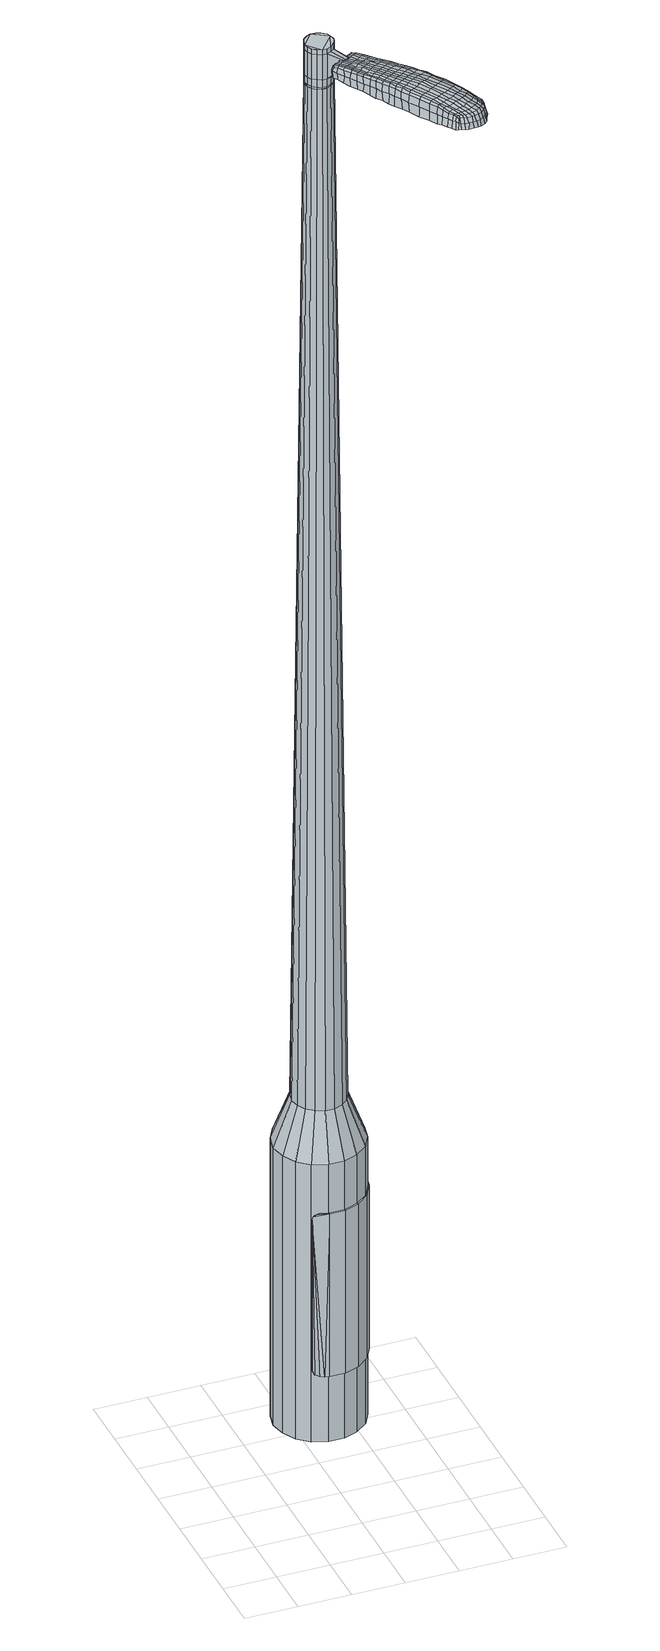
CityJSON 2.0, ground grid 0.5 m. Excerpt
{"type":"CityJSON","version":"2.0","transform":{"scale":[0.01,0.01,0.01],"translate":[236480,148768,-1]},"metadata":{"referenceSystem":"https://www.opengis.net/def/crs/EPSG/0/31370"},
"CityObjects":{
"object1":{"type":"GenericCityObject","attributes":{"cluster":85,"mean_distance_to_centroid":0.155,"new_centroid_x":236481.25,"new_centroid_y":148770.2,"mean_distance_to_camera":10.77,"H1":13.47,"H2":13.38,"Z_final":110.78,"cluster2":-1,"proj_x":236477.91,"proj_y":148772.11,"id_line":52881,"bearing_l":209.82,"distance":3.85,"orientation":"left","G_obj":299.82},"geometry":[{"type":"MultiSurface","lod":"2","boundaries":[[[0,1,2,3]],[[1,4,5,2]],[[4,6,7,5]],[[6,8,9,7]],[[8,10,11,9]],[[10,12,13,11]],[[12,14,15,13]],[[14,16,17,15]],[[16,18,19,17]],[[18,20,21,19]],[[20,22,23,21]],[[22,24,25,23]],[[24,26,27,25]],[[26,28,29,27]],[[28,30,31,29]],[[30,32,33,31]],[[32,34,35,33]],[[34,0,3,35]],[[36,37,38,39]],[[38,40,41,42]],[[41,43,42]],[[42,44,45,46]],[[45,47,46]],[[46,48,49,50]],[[49,51,50]],[[42,46,50,38]],[[50,52,39,38]],[[53,36,39]],[[2,5,7,35]],[[7,9,11,15]],[[11,13,15]],[[15,17,19,23]],[[19,21,23]],[[23,25,27,31]],[[27,29,31]],[[15,23,31,7]],[[31,33,35,7]],[[3,2,35]],[[1,0,54,55]],[[0,34,56,54]],[[34,32,57,56]],[[32,30,58,57]],[[30,28,59,58]],[[28,26,60,59]],[[26,24,61,60]],[[24,22,62,61]],[[22,20,63,62]],[[20,18,64,63]],[[18,16,65,64]],[[16,14,66,65]],[[14,12,67,66]],[[12,10,68,67]],[[10,8,69,68]],[[8,6,70,69]],[[6,4,71,70]],[[4,1,55,71]],[[55,54,72,73]],[[54,56,74,72]],[[56,57,75,74]],[[57,58,76,75]],[[58,59,77,76]],[[59,60,78,77]],[[60,61,79,78]],[[61,62,80,79]],[[62,63,81,80]],[[63,64,82,81]],[[64,65,83,82]],[[65,66,84,83]],[[66,67,85,84]],[[67,68,86,85]],[[68,69,87,86]],[[69,70,88,87]],[[70,71,89,88]],[[71,55,73,89]],[[72,90,91,92]],[[93,94,90,72]],[[95,96,94,93]],[[97,98,96,95]],[[99,100,98,97]],[[101,102,100,99]],[[103,104,102,101]],[[105,106,104,103]],[[107,108,106,105]],[[109,110,108,107]],[[111,112,110,109]],[[84,113,112,111]],[[114,115,113,84]],[[86,116,115,114]],[[87,117,116,86]],[[88,118,117,87]],[[119,120,118,88]],[[92,91,120,119]],[[121,122,123,124]],[[125,121,124,126]],[[127,125,126,128]],[[129,127,128,130]],[[131,129,130,132]],[[133,131,132,134]],[[135,133,134,136]],[[137,135,136,138]],[[139,137,138,140]],[[141,139,140,142]],[[143,141,142,144]],[[145,143,144,146]],[[147,145,146,148]],[[149,147,148,150]],[[151,149,150,152]],[[153,151,152,154]],[[73,72,92]],[[74,93,72]],[[74,75,95,93]],[[75,76,97,95]],[[76,77,99,97]],[[77,78,101,99]],[[78,79,103,101]],[[79,80,105,103]],[[80,81,107,105]],[[81,82,109,107]],[[82,83,111,109]],[[83,84,111]],[[85,114,84]],[[85,86,114]],[[89,119,88]],[[89,73,92,119]],[[155,91,90]],[[155,156,120,91]],[[156,118,120]],[[157,115,116]],[[157,113,115]],[[158,112,113]],[[158,159,110,112]],[[159,160,108,110]],[[160,161,106,108]],[[161,162,104,106]],[[162,163,102,104]],[[163,164,100,102]],[[164,165,98,100]],[[165,166,96,98]],[[166,167,94,96]],[[167,90,94]],[[39,52,153,168]],[[155,90,169,154]],[[53,39,168,122]],[[90,167,123,169]],[[36,53,122,121]],[[167,166,124,123]],[[37,36,121,125]],[[166,165,126,124]],[[38,37,125,127]],[[165,164,128,126]],[[40,38,127,129]],[[164,163,130,128]],[[41,40,129,131]],[[163,162,132,130]],[[43,41,131,133]],[[162,161,134,132]],[[42,43,133,135]],[[161,160,136,134]],[[44,42,135,137]],[[160,159,138,136]],[[45,44,137,139]],[[159,158,140,138]],[[47,45,139,141]],[[158,113,142,140]],[[46,47,141,143]],[[113,157,144,142]],[[48,46,143,145]],[[157,116,146,144]],[[49,48,145,147]],[[116,117,148,146]],[[51,49,147,149]],[[117,118,150,148]],[[50,51,149,151]],[[118,156,152,150]],[[52,50,151,153]],[[156,155,154,152]],[[153,154,170,171]],[[154,169,172,170]],[[169,123,173,172]],[[123,122,174,173]],[[122,168,175,174]],[[168,153,171,175]],[[176,177,178,179]],[[180,176,179,181]],[[176,180,182,183]],[[177,176,183,184]],[[185,186,187,188]],[[189,185,188,190]],[[185,189,191,192]],[[186,185,192,193]],[[194,195,196,197]],[[198,194,197,199]],[[194,198,200,201]],[[195,194,201,202]],[[203,204,205,206]],[[207,203,206,208]],[[203,207,209,210]],[[204,203,210,211]],[[212,213,214,215]],[[216,212,215,217]],[[212,216,218,219]],[[213,212,219,220]],[[221,222,223,224]],[[225,221,224,226]],[[221,225,227,228]],[[222,221,228,229]],[[230,231,232,233]],[[222,230,233,223]],[[230,222,229,234]],[[231,230,234,235]],[[236,237,238,239]],[[231,236,239,232]],[[236,231,235,240]],[[237,236,240,241]],[[242,180,181,243]],[[237,242,243,238]],[[242,237,241,244]],[[180,242,244,182]],[[245,246,247,248]],[[249,245,248,250]],[[245,249,251,252]],[[246,245,252,253]],[[254,255,256,257]],[[246,254,257,247]],[[254,246,253,258]],[[255,254,258,259]],[[260,261,262,263]],[[255,260,263,256]],[[260,255,259,264]],[[261,260,264,265]],[[266,267,268,269]],[[261,266,269,262]],[[266,261,265,270]],[[267,266,270,271]],[[272,177,184,273]],[[267,272,273,268]],[[272,267,271,274]],[[177,272,274,178]],[[275,276,277,278]],[[279,275,278,280]],[[275,279,281,282]],[[276,275,282,283]],[[284,285,286,287]],[[276,284,287,277]],[[284,276,283,288]],[[285,284,288,289]],[[290,291,292,293]],[[285,290,293,286]],[[290,285,289,294]],[[291,290,294,295]],[[296,189,190,297]],[[291,296,297,292]],[[296,291,295,298]],[[189,296,298,191]],[[299,300,301,302]],[[303,299,302,304]],[[299,303,305,306]],[[300,299,306,307]],[[308,309,310,311]],[[300,308,311,301]],[[308,300,307,312]],[[309,308,312,313]],[[314,315,316,317]],[[309,314,317,310]],[[314,309,313,318]],[[315,314,318,319]],[[320,321,322,323]],[[315,320,323,316]],[[320,315,319,324]],[[321,320,324,325]],[[326,186,193,327]],[[321,326,327,322]],[[326,321,325,328]],[[186,326,328,187]],[[329,215,214,330]],[[331,329,330,332]],[[329,331,333,334]],[[215,329,334,217]],[[335,331,332,336]],[[337,335,336,338]],[[335,337,339,340]],[[331,335,340,333]],[[341,337,338,342]],[[343,341,342,344]],[[341,343,345,346]],[[337,341,346,339]],[[347,343,344,348]],[[349,347,348,350]],[[347,349,351,352]],[[343,347,352,345]],[[353,349,350,354]],[[204,353,354,205]],[[353,204,211,355]],[[349,353,355,351]],[[356,357,202,201]],[[358,356,201,200]],[[356,358,359,360]],[[357,356,360,361]],[[362,363,361,360]],[[364,362,360,359]],[[362,364,365,366]],[[363,362,366,367]],[[368,369,367,366]],[[370,368,366,365]],[[368,370,371,372]],[[369,368,372,373]],[[374,375,373,372]],[[376,374,372,371]],[[374,376,209,207]],[[375,374,207,208]],[[377,378,379,380]],[[279,377,380,281]],[[377,279,280,381]],[[378,377,381,382]],[[383,198,199,384]],[[378,383,384,379]],[[383,378,382,385]],[[198,383,385,200]],[[386,387,388,389]],[[225,386,389,227]],[[386,225,226,390]],[[387,386,390,391]],[[392,393,394,395]],[[387,392,395,388]],[[392,387,391,396]],[[393,392,396,397]],[[398,195,202,399]],[[393,398,399,394]],[[398,393,397,400]],[[195,398,400,196]],[[401,402,403,404]],[[183,401,404,184]],[[401,183,182,405]],[[402,401,405,406]],[[407,408,409,410]],[[402,407,410,403]],[[407,402,406,411]],[[408,407,411,412]],[[413,206,205,414]],[[408,413,414,409]],[[413,408,412,415]],[[206,413,415,208]],[[416,417,418,419]],[[188,416,419,190]],[[416,188,187,420]],[[417,416,420,421]],[[422,210,209,423]],[[417,422,423,418]],[[422,417,421,424]],[[210,422,424,211]],[[425,426,427,428]],[[303,425,428,305]],[[425,303,304,429]],[[426,425,429,430]],[[431,216,217,432]],[[426,431,432,427]],[[431,426,430,433]],[[216,431,433,218]],[[434,435,436,437]],[[249,434,437,251]],[[434,249,250,438]],[[435,434,438,439]],[[440,441,442,443]],[[435,440,443,436]],[[440,435,439,444]],[[441,440,444,445]],[[446,213,220,447]],[[441,446,447,442]],[[446,441,445,448]],[[213,446,448,214]],[[449,450,439,438]],[[248,449,438,250]],[[449,248,247,451]],[[450,449,451,452]],[[453,454,445,444]],[[450,453,444,439]],[[453,450,452,455]],[[454,453,455,456]],[[457,330,214,448]],[[454,457,448,445]],[[457,454,456,458]],[[330,457,458,332]],[[459,460,461,462]],[[306,459,462,307]],[[459,306,305,428]],[[460,459,428,427]],[[463,334,333,464]],[[460,463,464,461]],[[463,460,427,432]],[[334,463,432,217]],[[465,466,452,451]],[[257,465,451,247]],[[465,257,256,467]],[[466,465,467,468]],[[469,470,456,455]],[[466,469,455,452]],[[469,466,468,471]],[[470,469,471,472]],[[473,336,332,458]],[[470,473,458,456]],[[473,470,472,474]],[[336,473,474,338]],[[475,476,477,478]],[[312,475,478,313]],[[475,312,307,462]],[[476,475,462,461]],[[479,340,339,480]],[[476,479,480,477]],[[479,476,461,464]],[[340,479,464,333]],[[481,482,468,467]],[[263,481,467,256]],[[481,263,262,483]],[[482,481,483,484]],[[485,486,472,471]],[[482,485,471,468]],[[485,482,484,487]],[[486,485,487,488]],[[489,342,338,474]],[[486,489,474,472]],[[489,486,488,490]],[[342,489,490,344]],[[491,492,493,494]],[[318,491,494,319]],[[491,318,313,478]],[[492,491,478,477]],[[495,346,345,496]],[[492,495,496,493]],[[495,492,477,480]],[[346,495,480,339]],[[497,498,484,483]],[[269,497,483,262]],[[497,269,268,499]],[[498,497,499,500]],[[501,502,488,487]],[[498,501,487,484]],[[501,498,500,503]],[[502,501,503,504]],[[505,348,344,490]],[[502,505,490,488]],[[505,502,504,506]],[[348,505,506,350]],[[507,508,509,510]],[[324,507,510,325]],[[507,324,319,494]],[[508,507,494,493]],[[511,352,351,512]],[[508,511,512,509]],[[511,508,493,496]],[[352,511,496,345]],[[513,514,500,499]],[[273,513,499,268]],[[513,273,184,404]],[[514,513,404,403]],[[515,516,504,503]],[[514,515,503,500]],[[515,514,403,410]],[[516,515,410,409]],[[517,354,350,506]],[[516,517,506,504]],[[517,516,409,414]],[[354,517,414,205]],[[518,519,421,420]],[[328,518,420,187]],[[518,328,325,510]],[[519,518,510,509]],[[520,355,211,424]],[[519,520,424,421]],[[520,519,509,512]],[[355,520,512,351]],[[521,522,382,381]],[[278,521,381,280]],[[521,278,277,523]],[[522,521,523,524]],[[525,358,200,385]],[[522,525,385,382]],[[525,522,524,526]],[[358,525,526,359]],[[527,528,529,530]],[[228,527,530,229]],[[527,228,227,389]],[[528,527,389,388]],[[531,532,533,534]],[[528,531,534,529]],[[531,528,388,395]],[[532,531,395,394]],[[535,357,361,536]],[[532,535,536,533]],[[535,532,394,399]],[[357,535,399,202]],[[537,538,524,523]],[[287,537,523,277]],[[537,287,286,539]],[[538,537,539,540]],[[541,364,359,526]],[[538,541,526,524]],[[541,538,540,542]],[[364,541,542,365]],[[543,544,545,546]],[[234,543,546,235]],[[543,234,229,530]],[[544,543,530,529]],[[547,548,549,550]],[[544,547,550,545]],[[547,544,529,534]],[[548,547,534,533]],[[551,363,367,552]],[[548,551,552,549]],[[551,548,533,536]],[[363,551,536,361]],[[553,554,540,539]],[[293,553,539,286]],[[553,293,292,555]],[[554,553,555,556]],[[557,370,365,542]],[[554,557,542,540]],[[557,554,556,558]],[[370,557,558,371]],[[559,560,561,562]],[[240,559,562,241]],[[559,240,235,546]],[[560,559,546,545]],[[563,564,565,566]],[[560,563,566,561]],[[563,560,545,550]],[[564,563,550,549]],[[567,369,373,568]],[[564,567,568,565]],[[567,564,549,552]],[[369,567,552,367]],[[569,570,556,555]],[[297,569,555,292]],[[569,297,190,419]],[[570,569,419,418]],[[571,376,371,558]],[[570,571,558,556]],[[571,570,418,423]],[[376,571,423,209]],[[572,573,406,405]],[[244,572,405,182]],[[572,244,241,562]],[[573,572,562,561]],[[574,575,412,411]],[[573,574,411,406]],[[574,573,561,566]],[[575,574,566,565]],[[576,375,208,415]],[[575,576,415,412]],[[576,575,565,568]],[[375,576,568,373]],[[577,578,579,580]],[[580,579,581,582]],[[583,581,579,584]],[[584,579,578,585]],[[586,587,588,589]],[[589,588,590,591]],[[592,590,588,593]],[[593,588,587,594]],[[595,596,597,598]],[[598,597,599,600]],[[601,599,597,602]],[[602,597,596,603]],[[604,605,606,607]],[[607,606,608,609]],[[610,608,606,611]],[[611,606,605,612]],[[613,614,615,616]],[[616,615,617,618]],[[619,617,615,620]],[[620,615,614,621]],[[622,623,624,625]],[[625,624,626,627]],[[628,626,624,629]],[[629,624,623,630]],[[631,632,633,634]],[[634,633,623,622]],[[630,623,633,635]],[[635,633,632,636]],[[637,638,639,640]],[[640,639,632,631]],[[636,632,639,641]],[[641,639,638,642]],[[582,581,643,644]],[[644,643,638,637]],[[642,638,643,645]],[[645,643,581,583]],[[646,647,648,649]],[[649,648,650,651]],[[652,650,648,653]],[[653,648,647,654]],[[655,656,657,658]],[[658,657,647,646]],[[654,647,657,659]],[[659,657,656,660]],[[661,662,663,664]],[[664,663,656,655]],[[660,656,663,665]],[[665,663,662,666]],[[667,668,669,670]],[[670,669,662,661]],[[666,662,669,671]],[[671,669,668,672]],[[585,578,673,674]],[[674,673,668,667]],[[672,668,673,675]],[[675,673,578,577]],[[676,677,678,679]],[[679,678,680,681]],[[682,680,678,683]],[[683,678,677,684]],[[685,686,687,688]],[[688,687,677,676]],[[684,677,687,689]],[[689,687,686,690]],[[691,692,693,694]],[[694,693,686,685]],[[690,686,693,695]],[[695,693,692,696]],[[591,590,697,698]],[[698,697,692,691]],[[696,692,697,699]],[[699,697,590,592]],[[700,701,702,703]],[[703,702,704,705]],[[706,704,702,707]],[[707,702,701,708]],[[709,710,711,712]],[[712,711,701,700]],[[708,701,711,713]],[[713,711,710,714]],[[715,716,717,718]],[[718,717,710,709]],[[714,710,717,719]],[[719,717,716,720]],[[721,722,723,724]],[[724,723,716,715]],[[720,716,723,725]],[[725,723,722,726]],[[594,587,727,728]],[[728,727,722,721]],[[726,722,727,729]],[[729,727,587,586]],[[613,616,730,731]],[[731,730,732,733]],[[734,732,730,735]],[[735,730,616,618]],[[733,732,736,737]],[[737,736,738,739]],[[740,738,736,741]],[[741,736,732,734]],[[739,738,742,743]],[[743,742,744,745]],[[746,744,742,747]],[[747,742,738,740]],[[745,744,748,749]],[[749,748,750,751]],[[752,750,748,753]],[[753,748,744,746]],[[751,750,754,755]],[[755,754,605,604]],[[612,605,754,756]],[[756,754,750,752]],[[603,757,758,602]],[[602,758,759,601]],[[760,759,758,761]],[[761,758,757,762]],[[762,763,764,761]],[[761,764,765,760]],[[766,765,764,767]],[[767,764,763,768]],[[768,769,770,767]],[[767,770,771,766]],[[772,771,770,773]],[[773,770,769,774]],[[774,775,776,773]],[[773,776,777,772]],[[610,777,776,608]],[[608,776,775,609]],[[778,779,780,781]],[[781,780,680,682]],[[681,680,780,782]],[[782,780,779,783]],[[600,599,784,785]],[[785,784,779,778]],[[783,779,784,786]],[[786,784,599,601]],[[787,788,789,790]],[[790,789,626,628]],[[627,626,789,791]],[[791,789,788,792]],[[793,794,795,796]],[[796,795,788,787]],[[792,788,795,797]],[[797,795,794,798]],[[603,596,799,800]],[[800,799,794,793]],[[798,794,799,801]],[[801,799,596,595]],[[802,803,804,805]],[[805,804,584,585]],[[583,584,804,806]],[[806,804,803,807]],[[808,809,810,811]],[[811,810,803,802]],[[807,803,810,812]],[[812,810,809,813]],[[604,607,814,815]],[[815,814,809,808]],[[813,809,814,816]],[[816,814,607,609]],[[817,818,819,820]],[[820,819,589,591]],[[586,589,819,821]],[[821,819,818,822]],[[610,611,823,824]],[[824,823,818,817]],[[822,818,823,825]],[[825,823,611,612]],[[826,827,828,829]],[[829,828,704,706]],[[705,704,828,830]],[[830,828,827,831]],[[618,617,832,833]],[[833,832,827,826]],[[831,827,832,834]],[[834,832,617,619]],[[835,836,837,652]],[[837,650,652]],[[651,650,837,838]],[[838,837,836,839]],[[840,841,842,843]],[[843,842,836,835]],[[839,836,842,844]],[[844,842,841,845]],[[621,614,846,847]],[[847,846,841,840]],[[845,841,846,848]],[[848,846,614,613]],[[839,849,850,838]],[[838,850,649,651]],[[646,649,850,851]],[[851,850,849,852]],[[845,853,854,844]],[[844,854,849,839]],[[852,849,854,855]],[[855,854,853,856]],[[613,731,857,848]],[[848,857,853,845]],[[856,853,857,858]],[[858,857,731,733]],[[859,860,861,862]],[[862,861,707,708]],[[706,707,861,829]],[[829,861,860,826]],[[734,735,863,864]],[[864,863,860,859]],[[826,860,863,833]],[[833,863,735,618]],[[852,865,866,851]],[[851,866,658,646]],[[655,658,866,867]],[[867,866,865,868]],[[856,869,870,855]],[[855,870,865,852]],[[868,865,870,871]],[[871,870,869,872]],[[733,737,873,858]],[[858,873,869,856]],[[872,869,873,874]],[[874,873,737,739]],[[875,876,877,878]],[[878,877,713,714]],[[708,713,877,862]],[[862,877,876,859]],[[740,741,879,880]],[[880,879,876,875]],[[859,876,879,864]],[[864,879,741,734]],[[868,881,867]],[[867,881,664,655]],[[661,664,881,882]],[[882,881,883]],[[872,884,885,871]],[[871,885,881,868]],[[883,881,885,886]],[[886,885,884,887]],[[739,743,888,874]],[[874,888,884,872]],[[887,884,888,889]],[[889,888,743,745]],[[890,891,892,893]],[[893,892,719,720]],[[714,719,892,878]],[[878,892,891,875]],[[746,747,894,895]],[[895,894,891,890]],[[875,891,894,880]],[[880,894,747,740]],[[883,896,897,882]],[[882,897,670,661]],[[667,670,897,898]],[[898,897,896,899]],[[887,900,901,886]],[[886,901,896,883]],[[899,896,901,902]],[[902,901,900,903]],[[745,749,904,889]],[[889,904,900,887]],[[903,900,904,905]],[[905,904,749,751]],[[906,907,908,909]],[[909,908,725,726]],[[720,725,908,893]],[[893,908,907,890]],[[752,753,910,911]],[[911,910,907,906]],[[890,907,910,895]],[[895,910,753,746]],[[899,912,913,898]],[[898,913,674,667]],[[585,674,913,805]],[[805,913,912,802]],[[903,914,915,902]],[[902,915,912,899]],[[802,912,915,811]],[[811,915,914,808]],[[751,755,916,905]],[[905,916,914,903]],[[808,914,916,815]],[[815,916,755,604]],[[822,917,918,821]],[[821,918,729,586]],[[726,729,918,909]],[[909,918,917,906]],[[612,756,919,825]],[[825,919,917,822]],[[906,917,919,911]],[[911,919,756,752]],[[783,920,921,782]],[[782,921,679,681]],[[676,679,921,922]],[[922,921,920,923]],[[601,759,924,786]],[[786,924,920,783]],[[923,920,924,925]],[[925,924,759,760]],[[926,927,928,929]],[[929,928,629,630]],[[628,629,928,790]],[[790,928,927,787]],[[930,931,932,933]],[[933,932,927,926]],[[787,927,932,796]],[[796,932,931,793]],[[762,757,934,935]],[[935,934,931,930]],[[793,931,934,800]],[[800,934,757,603]],[[923,936,937,922]],[[922,937,688,676]],[[685,688,937,938]],[[938,937,936,939]],[[760,765,940,925]],[[925,940,936,923]],[[939,936,940,941]],[[941,940,765,766]],[[942,943,944,945]],[[945,944,635,636]],[[630,635,944,929]],[[929,944,943,926]],[[946,947,948,949]],[[949,948,943,942]],[[926,943,948,933]],[[933,948,947,930]],[[768,763,950,951]],[[951,950,947,946]],[[930,947,950,935]],[[935,950,763,762]],[[939,952,953,938]],[[938,953,694,685]],[[691,694,953,954]],[[954,953,952,955]],[[766,771,956,941]],[[941,956,952,939]],[[955,952,956,957]],[[957,956,771,772]],[[958,959,960,961]],[[961,960,641,642]],[[636,641,960,945]],[[945,960,959,942]],[[962,963,964,965]],[[965,964,959,958]],[[942,959,964,949]],[[949,964,963,946]],[[774,769,966,967]],[[967,966,963,962]],[[946,963,966,951]],[[951,966,769,768]],[[955,968,969,954]],[[954,969,698,691]],[[591,698,969,820]],[[820,969,968,817]],[[772,777,970,957]],[[957,970,968,955]],[[817,968,970,824]],[[824,970,777,610]],[[807,971,972,806]],[[806,972,645,583]],[[642,645,972,961]],[[961,972,971,958]],[[813,973,974,812]],[[812,974,971,807]],[[958,971,974,965]],[[965,974,973,962]],[[609,775,975,816]],[[816,975,973,813]],[[962,973,975,967]],[[967,975,775,774]],[[577,580,179,178]],[[580,582,181,179]],[[592,593,192,191]],[[593,594,193,192]],[[595,598,197,196]],[[598,600,199,197]],[[619,620,219,218]],[[620,621,220,219]],[[622,625,224,223]],[[625,627,226,224]],[[631,634,233,232]],[[634,622,223,233]],[[637,640,239,238]],[[640,631,232,239]],[[582,644,243,181]],[[644,637,238,243]],[[652,653,252,251]],[[653,654,253,252]],[[654,659,258,253]],[[659,660,259,258]],[[660,665,264,259]],[[665,666,265,264]],[[666,671,270,265]],[[671,672,271,270]],[[672,675,274,271]],[[675,577,178,274]],[[682,683,282,281]],[[683,684,283,282]],[[684,689,288,283]],[[689,690,289,288]],[[690,695,294,289]],[[695,696,295,294]],[[696,699,298,295]],[[699,592,191,298]],[[700,703,302,301]],[[703,705,304,302]],[[709,712,311,310]],[[712,700,301,311]],[[715,718,317,316]],[[718,709,310,317]],[[721,724,323,322]],[[724,715,316,323]],[[594,728,327,193]],[[728,721,322,327]],[[778,781,380,379]],[[781,682,281,380]],[[600,785,384,199]],[[785,778,379,384]],[[627,791,390,226]],[[791,792,391,390]],[[792,797,396,391]],[[797,798,397,396]],[[798,801,400,397]],[[801,595,196,400]],[[705,830,429,304]],[[830,831,430,429]],[[831,834,433,430]],[[834,619,218,433]],[[835,652,437,436]],[[652,251,437]],[[840,843,443,442]],[[843,835,436,443]],[[621,847,447,220]],[[847,840,442,447]],[[976,977,978,979]],[[980,981,979,978]],[[982,983,984,985]],[[986,987,988,989]],[[977,990,991,978]],[[992,980,978,991]],[[993,982,985,994]],[[995,996,987,986]],[[990,997,998,991]],[[998,999,992,991]],[[1000,993,994,1001]],[[1002,996,995,1003]],[[997,1004,1005,998]],[[1005,1006,999,998]],[[1007,1000,1001,1008]],[[1009,1002,1003,1010]],[[1011,1012,1013,1014]],[[1015,1016,1012,1011]],[[1015,1017,1018,1016]],[[1017,1019,1020,1018]],[[1021,1022,1023,1024]],[[1025,1026,1022,1021]],[[1027,1028,1026,1025]],[[1029,1030,1028,1027]],[[1024,1013,1012,1021]],[[1021,1012,1016,1025]],[[1016,1018,1027,1025]],[[1018,1020,1029,1027]],[[985,984,981,980]],[[994,985,980,992]],[[999,1001,994,992]],[[1006,1008,1001,999]],[[986,989,983,982]],[[995,986,982,993]],[[1003,995,993,1000]],[[1010,1003,1000,1007]],[[987,1011,1014,988]],[[996,1015,1011,987]],[[1017,1015,996,1002]],[[1019,1017,1002,1009]],[[1031,1032,1033,1034]],[[1033,1035,1036,1037]],[[1033,1037,1038,1039]],[[1033,1039,1034]],[[1040,1031,1034,1041]],[[1042,1041,1034,1043]],[[1044,1043,1034]],[[1045,1033,1032,1046]],[[1047,1045,1046,1048]],[[1049,1047,1048,1050]],[[1051,1049,1050,1052]],[[1053,1051,1052,1054]],[[1054,1055,1056,1057]],[[1054,1057,1058,1059]],[[1054,1059,1060,1061]],[[1060,1062,1063,1064]],[[1060,1064,1065,1066]],[[1060,1066,1061]],[[1054,1061,1053]],[[1067,1068,1032,1031]],[[1069,1070,1035,1033]],[[1071,1072,1044,1034]],[[1068,1073,1046,1032]],[[1074,1069,1033,1045]],[[1073,1075,1048,1046]],[[1076,1074,1045,1047]],[[1075,1077,1050,1048]],[[1078,1076,1047,1049]],[[1077,1079,1052,1050]],[[1080,1078,1049,1051]],[[1079,1081,1054,1052]],[[1082,1080,1051,1053]],[[1081,1083,1055,1054]],[[1084,1085,1062,1060]],[[1086,1082,1053,1061]],[[1056,1055,1083,1087]],[[1057,1056,1087,1088]],[[1058,1057,1088,1089]],[[1059,1058,1089,1090]],[[1060,1059,1090,1084]],[[1091,1067,1031,1040]],[[1092,1091,1040,1041]],[[1093,1092,1041,1042]],[[1094,1093,1042,1043]],[[1072,1094,1043,1044]],[[1036,1035,1070,1095]],[[1063,1062,1085,1096]],[[1037,1036,1095,1097]],[[1038,1037,1097,1098]],[[1039,1038,1098,1099]],[[1034,1039,1099,1071]],[[1064,1063,1096,1100]],[[1065,1064,1100,1101]],[[1066,1065,1101,1102]],[[1061,1066,1102,1086]]]}]}
},
"vertices":[
[148,183,384],[135,178,384],[135,178,96],[148,183,96],[120,178,384],[120,178,96],[106,183,384],[106,183,96],[95,192,384],[95,192,96],[88,205,384],[88,205,96],[85,219,384],[85,219,96],[88,234,384],[88,234,96],[95,247,384],[95,247,96],[106,256,384],[106,256,96],[120,261,384],[120,261,96],[135,261,384],[135,261,96],[149,256,384],[149,256,96],[160,246,384],[160,246,96],[167,234,384],[167,234,96],[170,219,384],[170,219,96],[167,205,384],[167,205,96],[160,192,384],[160,192,96],[140,215,1524],[141,219,1524],[140,224,1524],[134,208,1524],[138,228,1524],[134,231,1524],[125,233,1524],[130,233,1524],[121,231,1524],[117,228,1524],[114,219,1524],[115,224,1524],[115,215,1524],[117,211,1524],[125,206,1524],[121,208,1524],[130,206,1524],[138,211,1524],[140,197,429],[132,194,429],[147,203,429],[151,211,429],[153,219,429],[151,228,429],[147,235,429],[140,241,429],[132,244,429],[123,244,429],[115,241,429],[108,236,429],[104,228,429],[102,219,429],[104,211,429],[108,203,429],[115,198,429],[123,194,429],[134,208,1483],[130,206,1483],[138,211,1483],[140,215,1483],[141,219,1483],[140,224,1483],[138,228,1483],[134,231,1483],[130,233,1483],[125,233,1483],[121,231,1483],[117,228,1483],[115,224,1483],[114,219,1483],[115,215,1483],[117,211,1483],[121,208,1483],[125,206,1483],[134,208,1485],[130,207,1485],[130,207,1483],[137,211,1483],[137,211,1485],[139,215,1483],[139,215,1485],[140,219,1483],[140,219,1485],[139,224,1483],[139,224,1485],[137,228,1483],[137,228,1485],[134,230,1483],[134,230,1485],[130,232,1483],[130,232,1485],[125,232,1483],[125,232,1485],[121,230,1483],[121,230,1485],[118,228,1483],[118,228,1485],[115,224,1485],[115,219,1483],[115,219,1485],[115,215,1485],[117,211,1485],[121,208,1485],[125,207,1483],[125,207,1485],[140,215,1519],[138,211,1519],[138,211,1493],[140,215,1493],[141,219,1519],[141,219,1493],[140,224,1519],[140,224,1493],[138,228,1519],[138,228,1493],[134,231,1519],[134,231,1493],[130,233,1519],[130,233,1493],[125,233,1519],[125,233,1493],[121,231,1519],[121,231,1493],[117,228,1519],[117,228,1493],[115,224,1519],[115,224,1493],[114,219,1519],[114,219,1493],[115,215,1519],[115,215,1493],[117,211,1519],[117,211,1493],[121,208,1519],[121,208,1493],[125,206,1519],[125,206,1493],[130,206,1519],[130,206,1493],[130,206,1485],[125,206,1485],[114,219,1485],[117,228,1485],[121,231,1485],[125,233,1485],[130,233,1485],[134,231,1485],[138,228,1485],[140,224,1485],[141,219,1485],[140,215,1485],[138,211,1485],[134,208,1519],[134,208,1493],[141,190,1513],[141,190,1518],[143,191,1513],[146,193,1513],[146,193,1518],[143,191,1518],[163,117,1519],[160,124,1518],[159,122,1509],[163,115,1510],[167,110,1519],[167,108,1510],[168,111,1526],[164,119,1525],[161,125,1525],[197,136,1519],[193,142,1518],[191,142,1525],[195,136,1525],[201,129,1519],[199,129,1526],[203,129,1510],[199,136,1510],[195,142,1509],[218,64,1519],[215,62,1519],[215,61,1513],[219,63,1513],[221,67,1519],[222,66,1513],[220,68,1524],[217,65,1524],[214,64,1524],[181,128,1530],[177,135,1529],[175,133,1529],[178,127,1530],[186,120,1531],[183,119,1531],[189,122,1530],[184,130,1530],[181,136,1529],[141,198,1512],[138,197,1512],[139,196,1517],[141,197,1517],[143,200,1512],[144,198,1517],[144,199,1506],[141,197,1506],[139,196,1506],[194,67,1519],[192,69,1519],[191,68,1512],[193,65,1512],[196,65,1518],[195,64,1512],[196,66,1522],[195,68,1523],[193,70,1524],[189,73,1519],[186,78,1519],[185,76,1512],[188,72,1512],[190,74,1524],[187,79,1525],[183,83,1519],[179,90,1519],[178,88,1511],[182,81,1511],[184,84,1526],[179,91,1526],[173,100,1519],[172,98,1510],[174,101,1526],[130,183,1513],[134,177,1513],[134,178,1518],[131,185,1517],[128,189,1512],[129,188,1516],[128,187,1506],[130,182,1507],[133,175,1507],[137,170,1514],[140,163,1515],[141,165,1520],[138,171,1519],[136,168,1507],[140,162,1507],[144,156,1515],[147,150,1516],[148,151,1522],[144,158,1521],[143,155,1508],[146,148,1508],[150,143,1517],[153,137,1517],[154,138,1524],[151,145,1523],[149,141,1508],[153,135,1509],[157,130,1518],[158,132,1524],[156,128,1509],[225,84,1519],[224,87,1519],[223,87,1524],[224,83,1523],[226,81,1518],[225,82,1522],[227,81,1512],[227,84,1512],[226,87,1512],[222,91,1519],[220,97,1519],[218,96,1525],[221,91,1524],[224,91,1512],[221,96,1512],[217,102,1519],[213,109,1519],[211,109,1526],[215,102,1526],[219,102,1511],[215,108,1511],[207,119,1519],[206,119,1526],[209,118,1510],[157,198,1513],[161,192,1513],[162,192,1507],[158,198,1507],[153,203,1512],[154,203,1506],[153,202,1516],[155,198,1517],[159,192,1518],[165,186,1514],[169,179,1515],[171,179,1507],[166,185,1507],[163,186,1519],[167,180,1520],[173,173,1515],[177,167,1516],[179,167,1508],[175,173,1508],[171,173,1521],[175,167,1522],[181,161,1517],[185,155,1517],[187,154,1509],[183,160,1508],[179,161,1523],[183,155,1524],[189,148,1518],[191,148,1509],[187,149,1524],[144,192,1519],[142,191,1519],[148,186,1520],[145,185,1520],[150,187,1520],[147,194,1519],[151,179,1522],[149,178,1522],[155,173,1523],[153,172,1523],[158,175,1523],[154,181,1521],[159,167,1524],[156,165,1524],[163,160,1525],[160,159,1525],[166,162,1525],[162,168,1524],[166,154,1526],[164,152,1526],[170,147,1527],[167,146,1527],[173,149,1527],[169,155,1526],[174,141,1528],[171,139,1528],[177,143,1528],[216,68,1527],[213,66,1527],[219,71,1526],[217,75,1527],[214,72,1528],[210,70,1528],[210,77,1529],[207,76,1529],[214,80,1528],[210,86,1530],[207,84,1530],[203,82,1530],[203,90,1531],[200,88,1531],[206,93,1530],[202,100,1531],[199,98,1531],[195,96,1531],[192,109,1531],[189,107,1531],[195,111,1531],[226,79,1518],[225,76,1519],[227,76,1513],[227,79,1513],[225,80,1523],[224,77,1523],[224,71,1519],[224,71,1513],[223,73,1524],[197,64,1518],[200,62,1518],[200,64,1523],[197,65,1523],[197,62,1513],[200,61,1513],[204,61,1519],[207,61,1519],[207,62,1524],[203,63,1523],[203,60,1513],[208,60,1513],[211,61,1519],[210,63,1524],[212,60,1513],[165,120,1528],[167,121,1528],[164,127,1528],[162,126,1527],[169,112,1528],[171,113,1529],[170,122,1529],[172,123,1530],[169,130,1529],[166,128,1528],[174,114,1529],[177,115,1530],[175,125,1530],[172,131,1529],[180,117,1531],[194,136,1528],[192,135,1529],[196,127,1529],[198,128,1528],[190,142,1527],[188,141,1528],[188,132,1529],[193,125,1530],[184,139,1528],[151,204,1512],[150,203,1512],[150,202,1517],[151,203,1517],[152,204,1506],[151,203,1506],[147,201,1512],[147,200,1517],[148,201,1506],[128,191,1512],[129,192,1512],[129,191,1506],[128,190,1506],[129,190,1517],[131,191,1517],[132,193,1512],[134,194,1512],[134,193,1506],[131,192,1506],[132,192,1517],[135,193,1517],[136,196,1512],[136,195,1506],[137,195,1517],[132,185,1519],[133,186,1519],[135,179,1520],[137,180,1520],[135,187,1519],[137,189,1519],[139,181,1520],[141,182,1520],[140,190,1519],[143,183,1520],[154,198,1519],[152,197,1519],[156,191,1520],[158,192,1520],[150,196,1519],[153,189,1520],[139,172,1521],[140,173,1521],[142,165,1522],[144,166,1522],[142,174,1521],[144,175,1521],[146,168,1522],[148,169,1523],[147,177,1522],[150,170,1523],[162,185,1521],[160,184,1521],[164,178,1522],[166,179,1522],[157,183,1521],[161,176,1522],[145,159,1523],[147,160,1523],[149,152,1524],[150,153,1524],[149,161,1523],[152,162,1524],[153,154,1525],[155,156,1525],[154,164,1524],[158,157,1525],[170,173,1523],[168,172,1523],[172,166,1524],[174,167,1524],[165,170,1524],[169,164,1525],[152,146,1525],[154,147,1525],[155,139,1526],[157,140,1526],[156,148,1526],[159,149,1526],[159,141,1527],[162,143,1527],[161,151,1526],[165,144,1527],[178,160,1525],[176,159,1525],[180,153,1526],[182,154,1526],[173,157,1526],[177,151,1527],[159,133,1527],[160,134,1527],[163,135,1527],[166,136,1528],[168,138,1528],[186,148,1527],[184,147,1527],[181,145,1528],[224,82,1525],[223,79,1525],[222,85,1526],[221,83,1526],[221,75,1526],[219,79,1527],[196,67,1525],[199,66,1525],[197,69,1526],[194,70,1525],[202,65,1525],[205,65,1526],[203,68,1527],[200,69,1526],[209,65,1526],[207,69,1527],[220,90,1526],[219,87,1527],[217,95,1527],[216,93,1528],[217,84,1528],[213,90,1529],[191,74,1526],[194,74,1527],[190,79,1528],[188,79,1527],[197,73,1527],[200,74,1528],[197,80,1529],[193,79,1528],[204,74,1528],[200,81,1530],[214,101,1528],[213,99,1529],[210,108,1528],[209,106,1529],[210,96,1529],[206,103,1530],[185,85,1528],[187,85,1528],[183,92,1529],[181,92,1528],[190,85,1529],[193,86,1530],[189,93,1530],[186,92,1530],[196,87,1530],[192,95,1531],[204,118,1529],[202,117,1529],[199,114,1530],[175,102,1528],[177,102,1529],[180,103,1530],[183,104,1530],[186,106,1531],[161,123,1509],[162,125,1518],[165,118,1518],[164,116,1509],[169,111,1519],[168,109,1510],[170,112,1525],[166,120,1525],[163,126,1525],[190,141,1525],[191,141,1518],[195,135,1518],[193,135,1525],[200,128,1519],[198,128,1525],[202,128,1510],[197,135,1509],[193,141,1509],[214,63,1513],[214,64,1519],[217,66,1519],[217,65,1513],[219,68,1519],[220,68,1513],[219,70,1524],[216,67,1524],[213,66,1524],[175,133,1528],[178,134,1528],[181,128,1529],[179,126,1529],[186,120,1529],[183,118,1529],[189,122,1529],[184,130,1529],[181,136,1528],[140,194,1516],[140,195,1512],[142,196,1512],[142,195,1516],[145,198,1512],[145,197,1516],[145,197,1506],[142,195,1506],[140,194,1506],[193,69,1512],[193,71,1519],[195,68,1518],[195,67,1512],[197,67,1518],[196,65,1512],[197,67,1522],[196,69,1523],[194,72,1523],[187,77,1512],[187,79,1519],[191,74,1519],[190,73,1512],[191,76,1524],[188,80,1525],[180,89,1511],[180,91,1519],[184,84,1519],[184,82,1511],[185,85,1525],[181,92,1526],[175,101,1519],[174,99,1510],[176,102,1526],[136,179,1518],[135,177,1513],[132,184,1513],[133,185,1517],[130,189,1512],[131,188,1515],[130,188,1506],[132,183,1506],[135,176,1507],[143,165,1520],[142,164,1514],[139,171,1514],[139,172,1519],[138,169,1507],[141,162,1507],[149,152,1522],[149,151,1516],[145,157,1515],[146,159,1521],[145,156,1508],[148,149,1508],[156,139,1523],[155,137,1517],[152,144,1516],[153,145,1522],[151,142,1508],[155,136,1508],[158,131,1517],[159,132,1524],[158,129,1509],[221,86,1523],[222,86,1519],[223,83,1518],[222,83,1523],[224,81,1518],[223,81,1522],[225,81,1512],[225,83,1512],[224,86,1512],[216,96,1525],[218,96,1519],[220,91,1519],[219,90,1524],[222,90,1512],[220,95,1512],[210,108,1526],[211,108,1519],[215,101,1519],[214,101,1525],[217,101,1511],[213,107,1511],[206,118,1519],[204,118,1526],[208,117,1510],[161,191,1507],[159,191,1513],[155,197,1513],[156,197,1506],[152,201,1512],[153,201,1506],[152,200,1515],[154,197,1517],[158,191,1518],[169,178,1507],[167,178,1514],[163,185,1514],[165,184,1507],[162,185,1519],[166,178,1520],[177,166,1508],[176,166,1516],[171,172,1515],[173,172,1508],[170,172,1521],[174,166,1522],[185,153,1508],[184,153,1517],[180,160,1516],[181,159,1508],[178,160,1522],[182,154,1523],[187,147,1517],[189,147,1509],[186,147,1524],[145,192,1518],[142,190,1518],[148,185,1519],[146,184,1519],[151,187,1519],[147,193,1518],[152,179,1520],[149,178,1520],[155,172,1521],[153,171,1521],[158,174,1521],[154,180,1520],[159,166,1523],[157,165,1523],[163,160,1524],[160,158,1524],[166,161,1524],[162,168,1523],[167,153,1525],[164,152,1525],[170,147,1526],[168,145,1526],[173,148,1526],[169,155,1525],[174,140,1527],[171,139,1527],[177,142,1527],[212,67,1526],[215,69,1526],[218,72,1525],[216,75,1526],[213,72,1526],[210,71,1526],[207,76,1528],[210,78,1528],[213,80,1527],[209,87,1528],[206,84,1529],[203,83,1529],[200,89,1530],[203,90,1530],[206,93,1529],[202,100,1530],[198,98,1530],[195,96,1530],[189,107,1530],[192,109,1530],[195,111,1530],[225,77,1513],[223,77,1518],[224,79,1518],[225,79,1512],[223,80,1523],[222,78,1523],[222,73,1519],[223,72,1513],[221,74,1523],[200,66,1523],[201,64,1518],[198,65,1518],[198,67,1523],[198,64,1512],[200,63,1512],[207,64,1523],[207,63,1519],[204,64,1519],[203,65,1523],[204,63,1513],[207,62,1513],[211,63,1519],[210,65,1524],[211,62,1513],[164,127,1527],[168,121,1527],[167,120,1527],[163,127,1526],[171,113,1527],[172,113,1528],[170,130,1528],[173,123,1528],[170,122,1528],[167,128,1527],[174,114,1528],[177,116,1529],[176,125,1529],[172,131,1528],[180,117,1529],[196,127,1528],[191,134,1527],[192,135,1527],[197,128,1527],[189,141,1526],[187,140,1527],[188,132,1528],[192,124,1528],[184,138,1527],[151,200,1516],[151,201,1512],[152,202,1512],[151,201,1516],[153,202,1506],[152,201,1506],[148,199,1512],[148,198,1516],[149,199,1506],[130,189,1506],[131,190,1512],[130,190,1512],[131,189,1516],[132,189,1516],[135,191,1506],[135,192,1512],[133,191,1512],[133,190,1506],[133,190,1516],[136,192,1516],[137,194,1512],[137,193,1506],[138,193,1516],[134,185,1518],[133,185,1518],[136,179,1519],[137,179,1519],[138,188,1518],[136,187,1518],[139,180,1519],[141,182,1519],[140,189,1518],[144,183,1519],[157,190,1519],[153,196,1518],[154,197,1518],[157,191,1519],[150,195,1518],[154,189,1519],[141,173,1520],[140,172,1520],[143,166,1521],[144,166,1521],[145,175,1520],[143,174,1520],[146,167,1521],[148,168,1521],[147,176,1520],[151,170,1521],[164,177,1521],[160,184,1520],[161,184,1520],[165,178,1521],[158,182,1520],[161,176,1521],[147,159,1522],[150,152,1523],[151,153,1523],[152,162,1522],[150,161,1522],[153,154,1523],[156,155,1524],[154,163,1523],[158,157,1524],[172,165,1523],[168,171,1522],[169,172,1522],[173,166,1523],[165,169,1522],[169,163,1523],[154,146,1524],[153,146,1524],[157,139,1525],[158,140,1525],[159,149,1525],[157,148,1524],[160,141,1525],[163,143,1526],[162,150,1525],[165,144,1526],[180,152,1525],[176,159,1524],[177,159,1524],[181,153,1525],[173,157,1524],[177,151,1525],[161,133,1526],[160,133,1526],[166,136,1527],[163,135,1526],[169,138,1527],[184,146,1526],[185,147,1526],[180,144,1526],[221,80,1524],[222,82,1524],[221,85,1525],[220,83,1525],[220,76,1525],[218,79,1525],[197,70,1525],[199,68,1524],[197,69,1524],[195,71,1525],[203,69,1526],[206,66,1525],[202,67,1524],[200,70,1525],[209,66,1525],[207,70,1526],[218,88,1526],[218,90,1526],[216,95,1526],[215,93,1527],[216,84,1526],[212,90,1527],[191,80,1527],[194,75,1526],[193,75,1526],[189,80,1526],[197,80,1528],[200,74,1527],[197,74,1526],[194,80,1527],[204,75,1527],[200,81,1528],[212,99,1527],[213,100,1527],[209,107,1527],[208,106,1528],[209,96,1528],[205,103,1529],[183,92,1528],[188,85,1527],[186,85,1527],[182,92,1527],[189,94,1529],[193,86,1529],[190,86,1528],[186,93,1528],[197,87,1529],[192,95,1530],[202,116,1528],[203,117,1528],[199,114,1529],[178,103,1528],[176,102,1528],[183,105,1529],[180,104,1529],[186,106,1530],[129,188,1508],[135,191,1508],[150,163,1509],[144,159,1509],[161,144,1510],[153,139,1510],[180,109,1512],[171,104,1512],[163,120,1511],[171,124,1511],[189,93,1513],[196,82,1514],[188,77,1514],[180,89,1513],[141,195,1508],[157,167,1509],[168,148,1510],[188,113,1512],[179,129,1511],[197,98,1513],[203,86,1514],[147,198,1508],[164,170,1509],[175,152,1510],[196,118,1512],[187,134,1511],[211,91,1514],[205,102,1513],[153,201,1508],[171,174,1509],[183,156,1510],[204,123,1512],[195,138,1511],[219,95,1514],[213,107,1513],[203,70,1514],[206,67,1514],[200,63,1514],[195,66,1514],[210,75,1514],[212,70,1514],[217,79,1514],[218,74,1514],[225,83,1514],[225,77,1514],[211,64,1515],[215,63,1515],[214,63,1515],[207,62,1515],[215,66,1515],[216,64,1515],[218,68,1515],[217,64,1515],[222,71,1515],[218,65,1515],[170,222,334],[171,218,334],[171,218,165],[169,232,171],[170,222,165],[170,226,165],[169,229,166],[169,231,167],[169,232,169],[170,226,334],[169,229,333],[169,231,332],[169,232,331],[169,232,328],[168,204,165],[168,204,334],[161,191,165],[161,191,334],[149,181,165],[149,181,334],[135,176,165],[135,176,334],[120,176,165],[120,176,334],[116,177,334],[112,179,334],[110,180,333],[108,180,332],[107,181,331],[106,181,328],[116,177,165],[106,181,171],[107,181,169],[108,180,167],[110,180,166],[112,179,165],[168,222,334],[168,218,334],[168,218,165],[168,222,165],[166,232,171],[166,232,328],[166,205,334],[166,205,165],[158,193,334],[158,193,165],[148,184,334],[148,184,165],[134,179,334],[134,179,165],[121,179,334],[121,179,165],[117,180,334],[107,183,328],[107,183,171],[117,180,165],[113,181,334],[111,182,333],[109,183,332],[108,183,331],[167,225,334],[167,228,333],[166,230,332],[166,231,331],[167,225,165],[108,183,169],[167,228,166],[166,230,167],[166,231,169],[109,183,167],[111,182,166],[113,181,165]
]}
